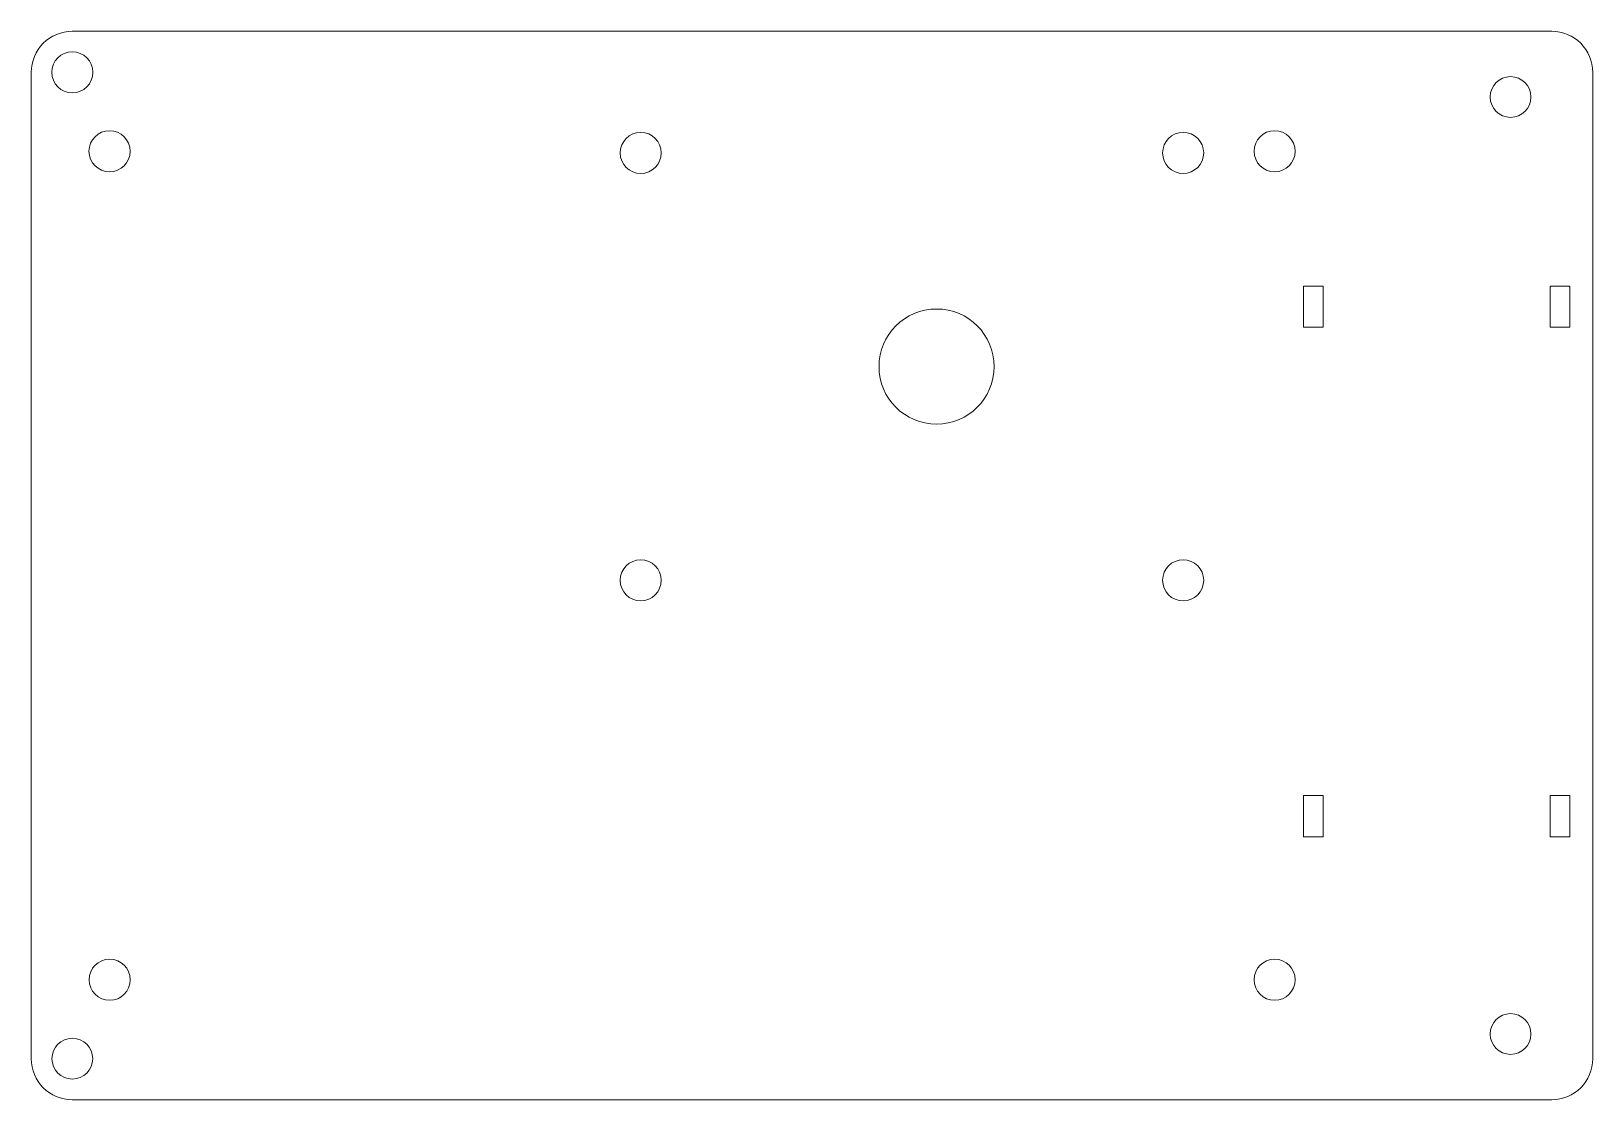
# Model space of a CAD drawing. Header units: inches. Extents: x 1 to 5.75, y 1 to 4.25.
import ezdxf

# ---------------------------------------------------------------- set-up
doc = ezdxf.new("R2010")
doc.units = ezdxf.units.IN
doc.header["$MEASUREMENT"] = 0
doc.layers.add('Paper', color=7, linetype='Continuous')

msp = doc.modelspace()

# ---------------------------------------------------------------- linework, layer by layer
at = {"layer": 'Paper', "color": 0, "linetype": 'ByBlock', "lineweight": 0}
for p, q in [((1.125, 4.25), (5.625, 4.25)), ((1, 1.125), (1, 4.125)), ((5.75, 1.125), (5.75, 4.125))]:
    msp.add_line(p, q, dxfattribs=at)
at = {"layer": 'Paper', "linetype": 'ByBlock', "lineweight": 0, "true_color": 0xff0000}
msp.add_line((1.125, 1), (5.625, 1), dxfattribs=at)
for points in [[(4.87, 3.35), (4.93, 3.35), (4.93, 3.475), (4.87, 3.475)], [(5.62, 3.35), (5.68, 3.35), (5.68, 3.475), (5.62, 3.475)], [(4.87, 1.8), (4.93, 1.8), (4.93, 1.925), (4.87, 1.925)], [(5.62, 1.8), (5.68, 1.8), (5.68, 1.925), (5.62, 1.925)]]:
    msp.add_lwpolyline(points, close=True, dxfattribs=at)
for centre, radius in [((1.125, 4.125), 0.0625), ((5.5, 4.05), 0.062), ((1.2382, 3.885), 0.0625), ((2.854, 3.88), 0.0625), ((4.504, 3.88), 0.0625), ((4.7822, 3.885), 0.0625), ((3.754, 3.23), 0.1751), ((2.854, 2.58), 0.0625), ((4.504, 2.58), 0.0625), ((1.2386, 1.365), 0.0625), ((4.7822, 1.365), 0.0625), ((5.5, 1.2), 0.062), ((1.125, 1.125), 0.062)]:
    msp.add_circle(centre, radius, dxfattribs=at)
at = {"layer": 'Paper', "color": 0, "linetype": 'ByBlock', "lineweight": 0}
for centre, start_param, end_param in [((1.125, 4.125), 1.570796, 3.141593), ((5.6248, 4.1249), 0, 1.570796), ((1.125, 1.125), 3.141593, 4.712389), ((5.625, 1.125), 4.712389, 0)]:
    msp.add_ellipse(centre, major_axis=(0.125, 0), ratio=1, start_param=start_param, end_param=end_param, dxfattribs=at)

doc.saveas('drawing.dxf')
